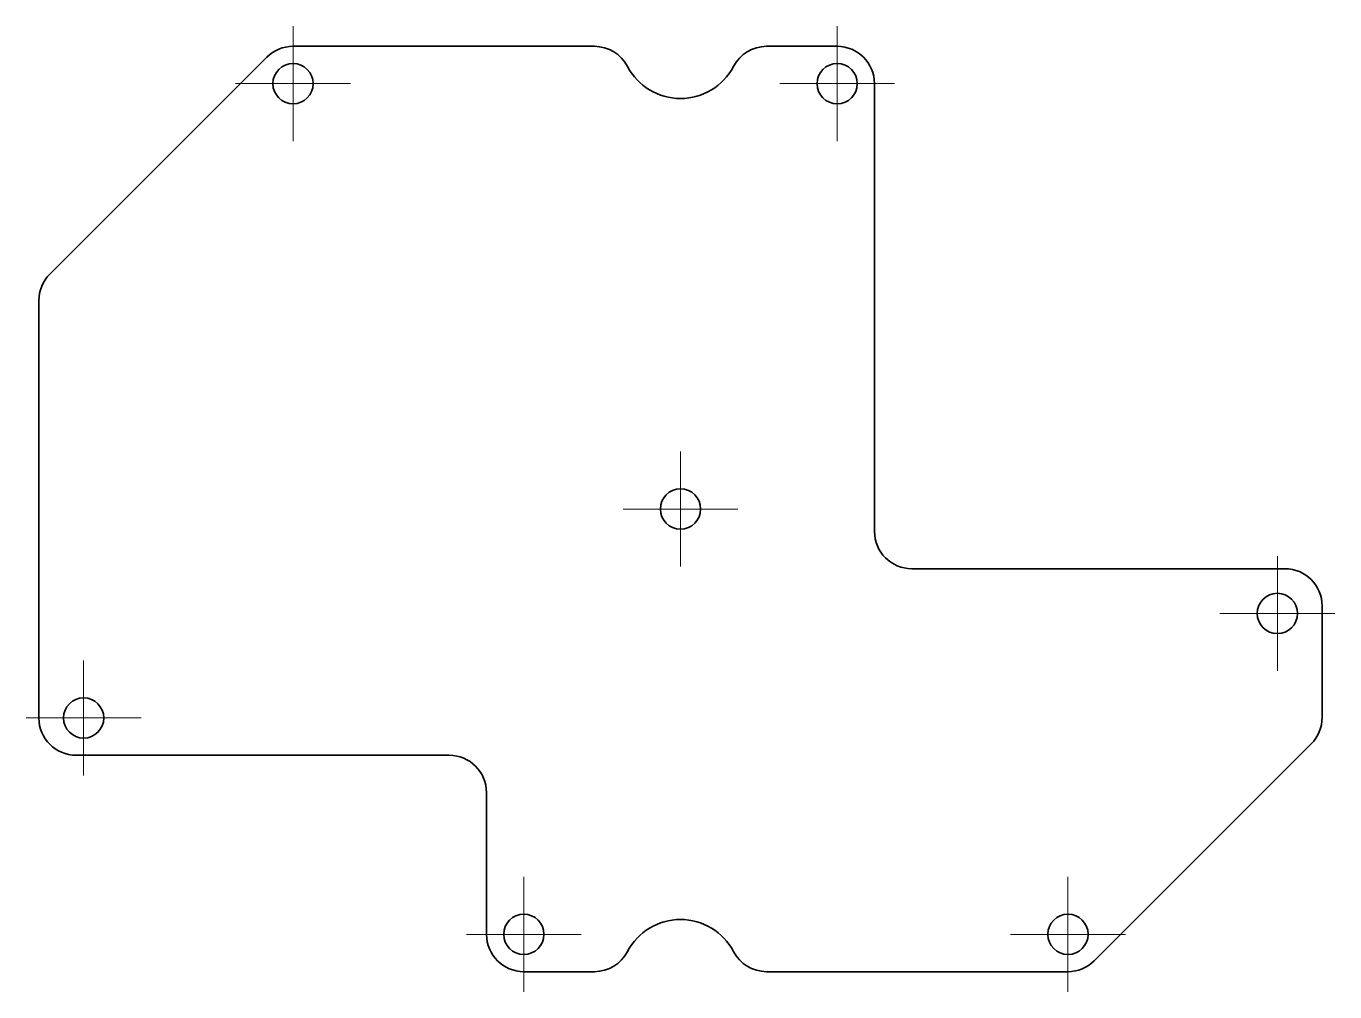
# Model space of a CAD drawing. Header units: millimetres. Extents: x 78.6 to 166.3, y 123.8 to 188.5.
import ezdxf

# ---------------------------------------------------------------- set-up
doc = ezdxf.new("R2010")
doc.units = ezdxf.units.MM

# ---------------------------------------------------------------- blocks, each defined once
blk = doc.blocks.new('SW_CENTERMARKSYMBOL_0')
at = {"color": 0, "linetype": 'Continuous', "lineweight": 18}
for p, q in [((0, 2.5), (0, 3.85)), ((0, 0), (0, 2.5)), ((-2.5, 0), (-3.85, 0)), ((0, 0), (-2.5, 0)), ((0, 0), (0, -2.5)), ((0, 0), (2.5, 0)), ((2.5, 0), (3.85, 0)), ((0, -2.5), (0, -3.85))]:
    blk.add_line(p, q, dxfattribs=at)
blk = doc.blocks.new('SW_CENTERMARKSYMBOL_1')
at = {"color": 0, "linetype": 'Continuous', "lineweight": 18}
for p, q in [((0, 2.5), (0, 3.85)), ((0, 0), (0, 2.5)), ((-2.5, 0), (-3.85, 0)), ((0, 0), (-2.5, 0)), ((0, 0), (0, -2.5)), ((0, 0), (2.5, 0)), ((2.5, 0), (3.85, 0)), ((0, -2.5), (0, -3.85))]:
    blk.add_line(p, q, dxfattribs=at)
blk = doc.blocks.new('SW_CENTERMARKSYMBOL_2')
at = {"color": 0, "linetype": 'Continuous', "lineweight": 18}
for p, q in [((0, 2.5), (0, 3.85)), ((0, 0), (0, 2.5)), ((-2.5, 0), (-3.85, 0)), ((0, 0), (-2.5, 0)), ((0, 0), (0, -2.5)), ((0, 0), (2.5, 0)), ((2.5, 0), (3.85, 0)), ((0, -2.5), (0, -3.85))]:
    blk.add_line(p, q, dxfattribs=at)
blk = doc.blocks.new('SW_CENTERMARKSYMBOL_3')
at = {"color": 0, "linetype": 'Continuous', "lineweight": 18}
for p, q in [((0, 2.5), (0, 3.85)), ((0, 0), (0, 2.5)), ((-2.5, 0), (-3.85, 0)), ((0, 0), (-2.5, 0)), ((0, 0), (0, -2.5)), ((0, 0), (2.5, 0)), ((2.5, 0), (3.85, 0)), ((0, -2.5), (0, -3.85))]:
    blk.add_line(p, q, dxfattribs=at)
blk = doc.blocks.new('SW_CENTERMARKSYMBOL_4')
at = {"color": 0, "linetype": 'Continuous', "lineweight": 18}
for p, q in [((0, 2.5), (0, 3.85)), ((0, 0), (0, 2.5)), ((-2.5, 0), (-3.85, 0)), ((0, 0), (-2.5, 0)), ((0, 0), (0, -2.5)), ((0, 0), (2.5, 0)), ((2.5, 0), (3.85, 0)), ((0, -2.5), (0, -3.85))]:
    blk.add_line(p, q, dxfattribs=at)
blk = doc.blocks.new('SW_CENTERMARKSYMBOL_5')
at = {"color": 0, "linetype": 'Continuous', "lineweight": 18}
for p, q in [((0, 2.5), (0, 3.85)), ((0, 0), (0, 2.5)), ((-2.5, 0), (-3.85, 0)), ((0, 0), (-2.5, 0)), ((0, 0), (0, -2.5)), ((0, 0), (2.5, 0)), ((2.5, 0), (3.85, 0)), ((0, -2.5), (0, -3.85))]:
    blk.add_line(p, q, dxfattribs=at)
blk = doc.blocks.new('SW_CENTERMARKSYMBOL_6')
at = {"color": 0, "linetype": 'Continuous', "lineweight": 18}
for p, q in [((0, 2.5), (0, 3.85)), ((0, 0), (0, 2.5)), ((-2.5, 0), (-3.85, 0)), ((0, 0), (-2.5, 0)), ((0, 0), (0, -2.5)), ((0, 0), (2.5, 0)), ((2.5, 0), (3.85, 0)), ((0, -2.5), (0, -3.85))]:
    blk.add_line(p, q, dxfattribs=at)

msp = doc.modelspace()

# ---------------------------------------------------------------- linework, layer by layer
at = {"color": 7, "linetype": 'Continuous', "lineweight": 35}
for p, q in [((116.711, 187.19), (96.513, 187.19)), ((132.977, 187.19), (128.244, 187.19)), ((94.745, 186.458), (80.21, 171.922)), ((135.477, 154.69), (135.477, 184.69)), ((79.477, 170.155), (79.477, 142.19)), ((137.977, 152.19), (162.977, 152.19)), ((165.477, 142.226), (165.477, 149.69)), ((150.21, 125.922), (164.745, 140.458)), ((81.977, 139.69), (106.977, 139.69)), ((109.477, 137.19), (109.477, 127.69)), ((111.977, 125.19), (116.711, 125.19)), ((128.244, 125.19), (148.442, 125.19))]:
    msp.add_line(p, q, dxfattribs=at)
for centre in [(96.513, 184.69), (132.977, 184.69), (122.477, 156.19), (162.477, 149.19), (82.477, 142.19), (111.977, 127.69), (148.442, 127.69)]:
    msp.add_circle(centre, 1.35, dxfattribs=at)
for centre, radius, start, end in [((96.513, 184.69), 2.5, 89.99985, 134.99985), ((116.711, 184.69), 2.5, 27.48554, 89.99914), ((128.244, 184.69), 2.5, 90.00086, 152.51446), ((132.977, 184.69), 2.5, 0, 90), ((122.477, 187.69), 4, 207.48645, 332.51355), ((81.977, 170.155), 2.5, 135.00015, 180.00015), ((81.977, 170.155), 2.5, 135.00023, 180.00012), ((137.977, 154.69), 2.5, 180, 270), ((162.977, 149.69), 2.5, 0, 90), ((81.977, 142.19), 2.5, 180, 270), ((162.977, 142.226), 2.5, 314.99738, 359.99738), ((106.977, 137.19), 2.5, 0, 90), ((122.477, 124.69), 4, 27.48645, 152.51355), ((111.977, 127.69), 2.5, 180, 270), ((116.711, 127.69), 2.5, 270.00086, 332.51446), ((128.244, 127.69), 2.5, 207.48554, 269.99914), ((148.442, 127.69), 2.5, 269.99871, 314.99871)]:
    msp.add_arc(centre, radius, start, end, dxfattribs=at)

# ---------------------------------------------------------------- block references
at = {"color": 7, "linetype": 'Continuous', "lineweight": 18}
for name, p in [('SW_CENTERMARKSYMBOL_3', (96.513, 184.69)), ('SW_CENTERMARKSYMBOL_1', (132.977, 184.69)), ('SW_CENTERMARKSYMBOL_5', (122.477, 156.19)), ('SW_CENTERMARKSYMBOL_6', (162.477, 149.19)), ('SW_CENTERMARKSYMBOL_2', (82.477, 142.19)), ('SW_CENTERMARKSYMBOL_0', (111.977, 127.69)), ('SW_CENTERMARKSYMBOL_4', (148.442, 127.69))]:
    msp.add_blockref(name, p, dxfattribs=at)

doc.saveas('drawing.dxf')
